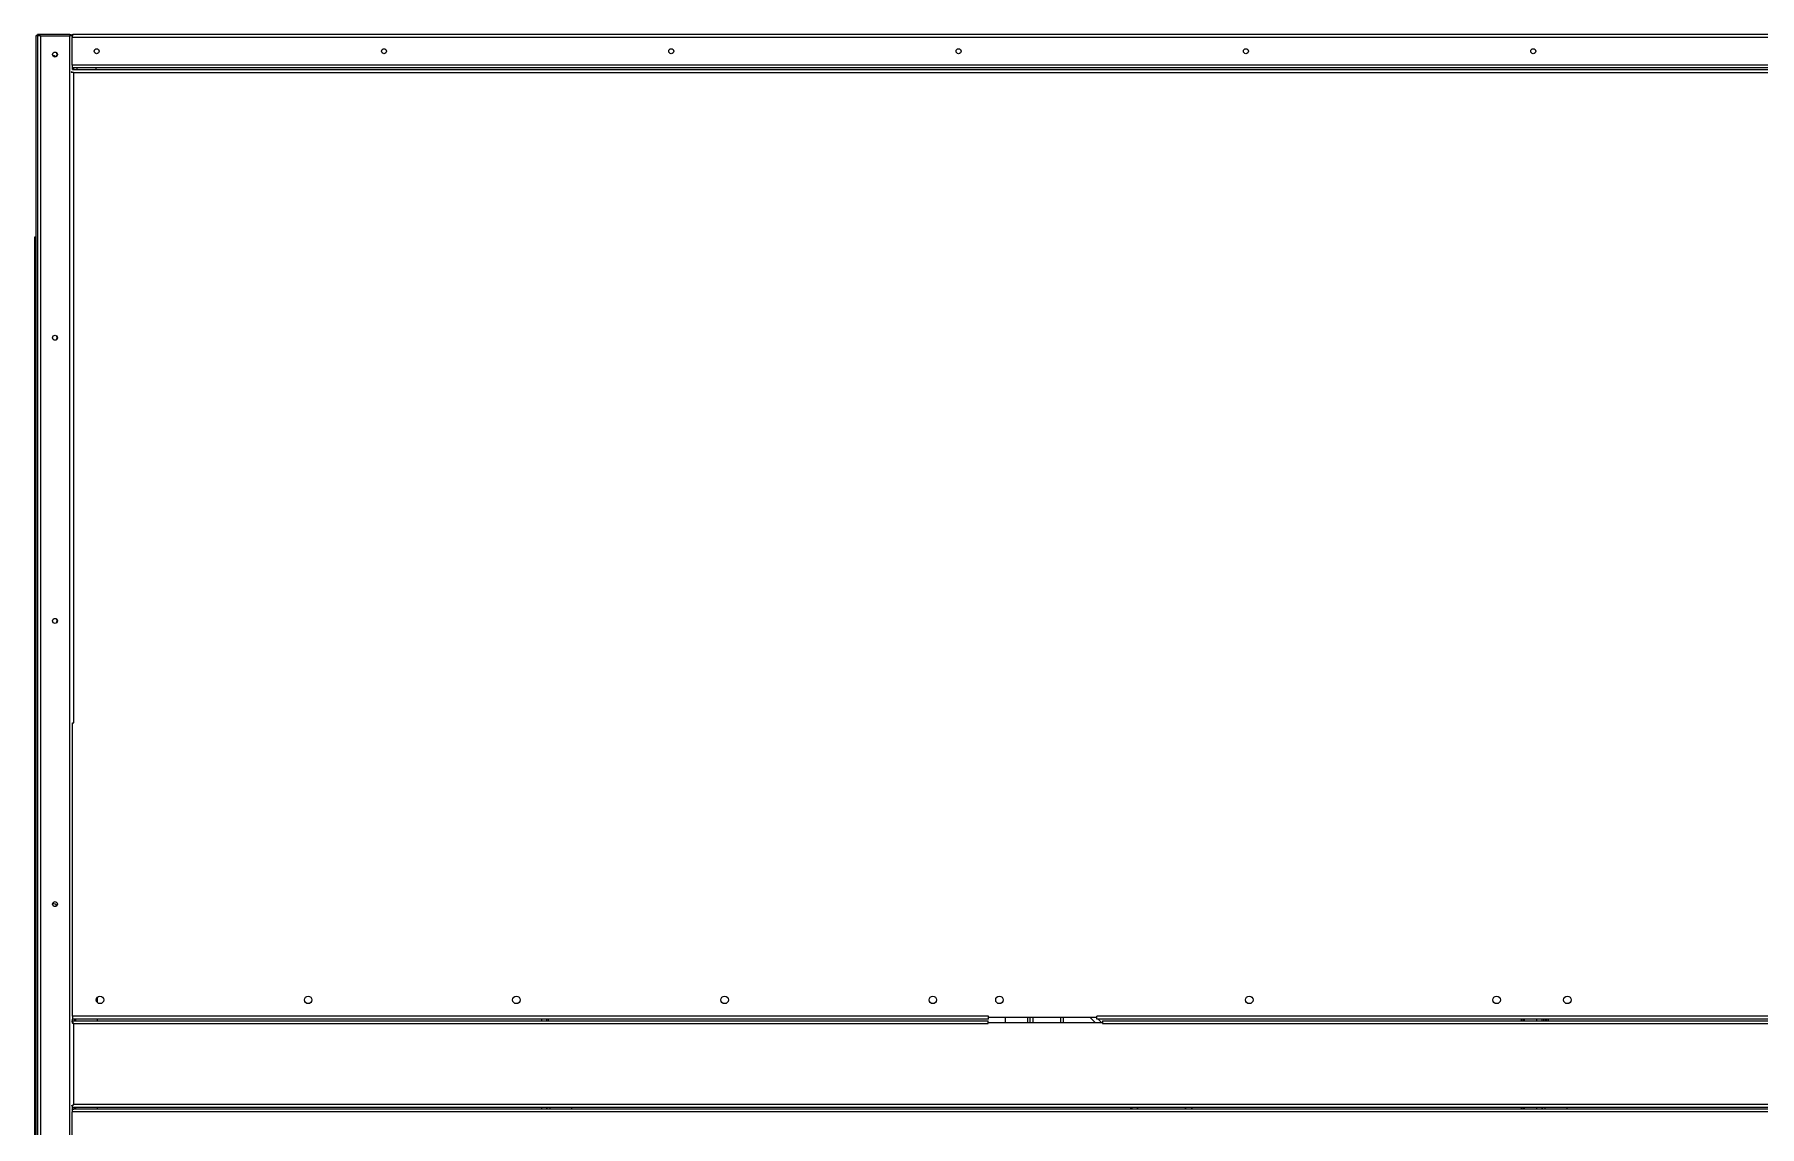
# Model space of a CAD drawing. Header units: millimetres. Extents: x -17070 to 48083, y -291348 to 45670.
# Drawn here: x 37286 to 39357, y 34746 to 36057 of the extents above; entities that cross this region are included whole.
import ezdxf

# ---------------------------------------------------------------- set-up
doc = ezdxf.new("R2010")
doc.units = ezdxf.units.MM

# ---------------------------------------------------------------- blocks, each defined once
blk = doc.blocks.new('2')
at = {"color": 7, "lineweight": 20}
for p, q in [((37287.4, 36055.6), (37287.4, 32611)), ((37289.4, 36055.6), (37289.4, 32611)), ((37292.8, 36055.6), (37292.8, 32611)), ((37328, 32611), (37328, 36055.6)), ((40839.7, 36053.9), (37331.1, 36053.9)), ((40838, 36057.3), (37332.8, 36057.3)), ((40839.7, 36020.7), (37331.1, 36020.7)), ((40839.7, 36017.3), (37331.4, 36017.3)), ((37331.4, 36015.3), (40839.7, 36015.3)), ((37332.8, 36011.9), (40838, 36011.9)), ((37285.8, 35813.9), (37285.8, 32960.7)), ((40839.7, 34763.9), (37331.1, 34763.9)), ((40839.7, 34769.3), (37331.4, 34769.3)), ((40838, 34772.7), (37332.8, 34772.7)), ((40838, 34767.3), (37332.8, 34767.3))]:
    blk.add_line(p, q, dxfattribs=at)
at = {"color": 7, "lineweight": 20, "ltscale": 0.000832692}
blk.add_line((37289.4, 36055.6), (37287.4, 36055.6), dxfattribs=at)
at = {"color": 7, "lineweight": 20, "ltscale": 0.00070809}
blk.add_line((37289.4, 36057.3), (37289.4, 36055.6), dxfattribs=at)
at = {"color": 7, "lineweight": 20, "ltscale": 0.000833107}
blk.add_line((37291.4, 36057.3), (37289.4, 36057.3), dxfattribs=at)
at = {"color": 7, "lineweight": 20, "ltscale": 0.001417}
for p, q in [((37292.8, 36055.6), (37289.4, 36055.6)), ((37331.1, 36020.7), (37331.1, 36017.3)), ((37331.4, 34878.7), (37331.4, 34875.3)), ((38561.4, 34875.3), (38561.4, 34878.7)), ((38568, 34873.3), (38568, 34869.9))]:
    blk.add_line(p, q, dxfattribs=at)
at = {"color": 7, "lineweight": 20, "ltscale": 0.000708333}
for p, q in [((37291.4, 36057.3), (37291.4, 36055.6)), ((37328, 36057.3), (37328, 36055.6))]:
    blk.add_line(p, q, dxfattribs=at)
at = {"color": 7, "lineweight": 20, "ltscale": 0.01525}
blk.add_line((37328, 36057.3), (37291.4, 36057.3), dxfattribs=at)
at = {"color": 7, "lineweight": 20, "ltscale": 0.014667}
for p, q in [((37292.8, 36055.6), (37328, 36055.6)), ((37331.1, 34728.7), (37331.1, 34763.9))]:
    blk.add_line(p, q, dxfattribs=at)
at = {"color": 7, "lineweight": 20, "ltscale": 0.001131}
for p, q in [((37330.7, 36055.6), (37328, 36055.6)), ((37331.1, 36056.6), (37331.1, 36053.9)), ((37331.1, 34766.6), (37331.1, 34763.9))]:
    blk.add_line(p, q, dxfattribs=at)
at = {"color": 7, "lineweight": 20, "ltscale": 0.000414935}
for q in [(37329.7, 36055.6), (37331.1, 36055.6)]:
    blk.add_line((37330.4, 36056.3), q, dxfattribs=at)
at = {"color": 7, "lineweight": 20, "ltscale": 0.013833}
blk.add_line((37331.1, 36020.7), (37331.1, 36053.9), dxfattribs=at)
at = {"color": 7, "lineweight": 20, "ltscale": 0.000833333}
for p, q in [((37331.4, 36015.3), (37331.4, 36017.3)), ((37333.1, 36015.3), (37333.1, 36017.3)), ((37336.4, 36017.3), (37336.4, 36015.3)), ((37333.4, 34875.3), (37333.4, 34873.3)), ((37334.8, 34875.3), (37334.8, 34873.3)), ((37361.4, 34873.3), (37361.4, 34875.3)), ((37894.8, 34873.3), (37894.8, 34875.3)), ((38431, 34871.3), (38431, 34873.3)), ((38431.4, 34875.3), (38431.4, 34877.3)), ((39071.4, 34873.3), (39071.4, 34875.3)), ((39073.4, 34873.3), (39073.4, 34875.3)), ((39074.8, 34873.3), (39074.8, 34875.3)), ((39089.8, 34873.3), (39089.8, 34875.3)), ((39100, 34873.3), (39100, 34875.3)), ((39101.4, 34875.3), (39101.4, 34873.3)), ((39103.4, 34875.3), (39103.4, 34873.3)), ((37361.4, 34767.3), (37361.4, 34769.3)), ((37894.8, 34767.3), (37894.8, 34769.3)), ((37901, 34769.3), (37901, 34767.3)), ((37901, 34767.3), (37901, 34769.3)), ((39071.4, 34767.3), (39071.4, 34769.3)), ((39073.4, 34767.3), (39073.4, 34769.3)), ((39074.8, 34767.3), (39074.8, 34769.3)), ((39089.8, 34767.3), (39089.8, 34769.3)), ((39096, 34769.3), (39096, 34767.3)), ((39096, 34767.3), (39096, 34769.3))]:
    blk.add_line(p, q, dxfattribs=at)
at = {"color": 7, "lineweight": 20, "ltscale": 0.325458}
blk.add_line((37332.8, 35230.8), (37332.8, 36011.9), dxfattribs=at)
at = {"color": 7, "lineweight": 20, "ltscale": 0.000832246}
blk.add_line((37359.4, 36017.3), (37359.4, 36015.3), dxfattribs=at)
at = {"color": 7, "lineweight": 20, "ltscale": 0.000128159}
blk.add_line((37359.4, 36015.3), (37359.4, 36015.6), dxfattribs=at)
at = {"color": 7, "lineweight": 20, "ltscale": 0.000664655}
blk.add_line((37287.4, 35813.9), (37285.8, 35813.9), dxfattribs=at)
at = {"color": 7, "lineweight": 20, "ltscale": 0.000583333}
for p, q in [((37331.4, 35230.8), (37332.8, 35230.8)), ((38431, 34869.9), (38431, 34871.3)), ((38431.4, 34877.3), (38431.4, 34878.7)), ((38561.4, 34877.3), (38561.4, 34878.7)), ((38568, 34871.3), (38568, 34869.9))]:
    blk.add_line(p, q, dxfattribs=at)
at = {"color": 7, "lineweight": 20, "ltscale": 0.146708}
blk.add_line((37331.4, 34878.7), (37331.4, 35230.8), dxfattribs=at)
at = {"color": 7, "lineweight": 20, "ltscale": 0.002795}
blk.add_line((37361.4, 34895), (37361.4, 34901.7), dxfattribs=at)
at = {"color": 7, "lineweight": 20, "ltscale": 0.000293404}
for p, q in [((37330.4, 34871.3), (37331.1, 34871.3)), ((37330.4, 34771.3), (37331.1, 34771.3))]:
    blk.add_line(p, q, dxfattribs=at)
at = {"color": 7, "lineweight": 20, "ltscale": 0.000562932}
for p, q in [((37331.1, 34872), (37331.1, 34873.3)), ((37331.1, 34770.7), (37331.1, 34769.3))]:
    blk.add_line(p, q, dxfattribs=at)
at = {"color": 7, "lineweight": 20, "ltscale": 0.000502197}
for p, q in [((37331.1, 34872), (37331.1, 34870.8)), ((37331.1, 34770.7), (37331.1, 34771.9))]:
    blk.add_line(p, q, dxfattribs=at)
at = {"color": 7, "lineweight": 20, "ltscale": 0.458333}
for p, q in [((38431.4, 34878.7), (37331.4, 34878.7)), ((38431.4, 34875.3), (37331.4, 34875.3))]:
    blk.add_line(p, q, dxfattribs=at)
at = {"color": 7, "lineweight": 20, "ltscale": 0.000833338}
blk.add_line((37331.4, 34873.3), (37331.4, 34875.3), dxfattribs=at)
at = {"color": 7, "lineweight": 20, "ltscale": 0.458167}
blk.add_line((37331.4, 34873.3), (38431, 34873.3), dxfattribs=at)
at = {"color": 7, "lineweight": 20, "ltscale": 0.457583}
blk.add_line((37332.8, 34869.9), (38431, 34869.9), dxfattribs=at)
at = {"color": 7, "lineweight": 20, "ltscale": 0.0405}
blk.add_line((37332.8, 34772.7), (37332.8, 34869.9), dxfattribs=at)
at = {"color": 7, "lineweight": 20, "ltscale": 0.000833334}
for p, q in [((37901, 34873.3), (37901, 34875.3)), ((37903, 34873.3), (37903, 34875.3)), ((39096, 34873.3), (39096, 34875.3)), ((39098, 34873.3), (39098, 34875.3))]:
    blk.add_line(p, q, dxfattribs=at)
at = {"color": 7, "lineweight": 20, "ltscale": 0.057083}
blk.add_line((38431, 34871.3), (38568, 34871.3), dxfattribs=at)
at = {"color": 7, "lineweight": 20, "ltscale": 0.054167}
blk.add_line((38561.4, 34877.3), (38431.4, 34877.3), dxfattribs=at)
at = {"color": 7, "lineweight": 20, "ltscale": 0.0025}
for p, q in [((38451.4, 34877.3), (38451.4, 34871.3)), ((38478.6, 34871.3), (38478.6, 34877.3)), ((38481.4, 34871.3), (38481.4, 34877.3)), ((38481.4, 34871.3), (38481.4, 34877.3)), ((38484.8, 34871.3), (38484.8, 34877.3)), ((38518, 34871.3), (38518, 34877.3)), ((38521.4, 34871.3), (38521.4, 34877.3))]:
    blk.add_line(p, q, dxfattribs=at)
at = {"color": 7, "lineweight": 20, "ltscale": 0.00363}
blk.add_line((38553.2, 34877.3), (38559.5, 34871.3), dxfattribs=at)
at = {"color": 7, "lineweight": 20, "ltscale": 0.000338994}
blk.add_line((38560.8, 34877.3), (38561.4, 34876.8), dxfattribs=at)
at = {"color": 7, "lineweight": 20, "ltscale": 0.43625}
for p, q in [((39608.4, 34878.7), (38561.4, 34878.7)), ((39608.4, 34875.3), (38561.4, 34875.3))]:
    blk.add_line(p, q, dxfattribs=at)
at = {"color": 7, "lineweight": 20, "ltscale": 0.00242}
blk.add_line((38562.9, 34875.3), (38567.1, 34871.3), dxfattribs=at)
at = {"color": 7, "lineweight": 20, "ltscale": 0.430417}
for p, q in [((38568, 34873.3), (39601, 34873.3)), ((38568, 34869.9), (39601, 34869.9))]:
    blk.add_line(p, q, dxfattribs=at)
at = {"color": 7, "lineweight": 20, "ltscale": 0.000959065}
blk.add_line((37331.4, 34767), (37331.4, 34769.3), dxfattribs=at)
at = {"color": 7, "lineweight": 20, "ltscale": 0.000833687}
blk.add_line((37333.4, 34769.3), (37333.4, 34767.3), dxfattribs=at)
at = {"color": 7, "lineweight": 20, "ltscale": 0.000833588}
blk.add_line((37334.8, 34769.3), (37334.8, 34767.3), dxfattribs=at)
at = {"color": 7, "lineweight": 20, "ltscale": 0.000833638}
for p, q in [((37904.4, 34769.3), (37904.4, 34767.3)), ((37931, 34767.3), (37931, 34769.3)), ((39099.4, 34769.3), (39099.4, 34767.3)), ((39126, 34767.3), (39126, 34769.3))]:
    blk.add_line(p, q, dxfattribs=at)
at = {"color": 7, "lineweight": 20, "ltscale": 0.00121}
for p, q in [((38603.5, 34767.3), (38601.4, 34769.3)), ((38604, 34767.3), (38601.9, 34769.3)), ((38611.5, 34767.3), (38609.4, 34769.3))]:
    blk.add_line(p, q, dxfattribs=at)
at = {"color": 7, "lineweight": 20, "ltscale": 0.001211}
for p, q in [((38666.9, 34769.3), (38669.1, 34767.3)), ((38674.5, 34769.3), (38676.6, 34767.3))]:
    blk.add_line(p, q, dxfattribs=at)
at = {"color": 7, "lineweight": 20}
for centre, radius in [((37310.4, 36033.3), 3), ((37360.4, 36037.3), 3), ((37705.4, 36037.3), 3), ((38050.4, 36037.3), 3), ((38395.4, 36037.3), 3), ((38740.4, 36037.3), 3), ((39085.4, 36037.3), 3), ((37310.4, 35693.3), 3), ((37310.4, 35353.3), 3), ((37310.4, 35013.3), 3), ((37364.4, 34898.3), 4.5), ((37614.4, 34898.3), 4.5), ((37864.4, 34898.3), 4.5), ((38114.4, 34898.3), 4.5), ((38364.4, 34898.3), 4.5), ((38444.4, 34898.3), 4.5), ((38744.4, 34898.3), 4.5), ((39041.4, 34898.3), 4.5), ((39126.4, 34898.3), 4.5)]:
    blk.add_circle(centre, radius, dxfattribs=at)
for centre, radius, start, end in [((37290.8, 36053.9), 3.4, 114.316, 150), ((37292.8, 36053.9), 3.4, 114.316, 150), ((37328, 36053.9), 3.4, 45.0002, 90), ((37332.8, 36053.9), 3.4, 90, 150), ((37327.5, 36053.1), 4.06, 28.4276, 38.3657), ((37308.4, 36027.3), 4.5, 45.7719, 97.3652), ((37308.4, 36033.3), 4.5, 327.9394, 32.0941), ((37212.1, 35538.3), 488.7, 75.7093, 76.084), ((37332.8, 36020.7), 3.4, 269.7663, 270), ((37308.4, 35693.3), 4.5, 327.9394, 32.0941), ((37308.4, 35353.3), 4.5, 327.9394, 32.0941), ((37308.4, 35009.3), 4.5, 24.3683, 102.51), ((37332.8, 34763.9), 3.4, 90, 135.0002)]:
    blk.add_arc(centre, radius, start, end, dxfattribs=at)
for points in [[(37331.1, 36056.6), (37331.4, 36056.9), (37331.7, 36057.1), (37332.1, 36057.3), (37332.4, 36057.3), (37332.8, 36057.3)], [(37330.4, 34871.3), (37330.7, 34871), (37331.2, 34870.8), (37331.7, 34870.5), (37332.2, 34870.2), (37332.8, 34869.9)], [(37331.1, 34872), (37331.4, 34871.6), (37331.7, 34871.2), (37332.1, 34870.8), (37332.4, 34870.4), (37332.8, 34869.9)], [(37330.4, 34771.3), (37330.7, 34771.6), (37331.2, 34771.9), (37331.7, 34772.2), (37332.2, 34772.5), (37332.8, 34772.7)], [(37331.1, 34770.7), (37331.4, 34771), (37331.7, 34771.4), (37332.1, 34771.9), (37332.4, 34772.3), (37332.8, 34772.7)], [(37331.1, 34766.6), (37331.4, 34766.9), (37331.7, 34767.1), (37332.1, 34767.3), (37332.4, 34767.3), (37332.8, 34767.3)]]:
    blk.add_open_spline(points, degree=5, dxfattribs=at)
blk.add_open_spline([(37329.7, 36012.3), (37329.9, 36012.3), (37330.2, 36012.2), (37330.5, 36012.2), (37331.1, 36012.1), (37331.8, 36012), (37332.1, 36012), (37332.4, 36012), (37332.8, 36011.9)], degree=5, knots=[0, 0, 0, 0, 0, 0, 2.806393, 2.806393, 2.806393, 5.038248, 5.038248, 5.038248, 5.038248, 5.038248, 5.038248], dxfattribs=at)

msp = doc.modelspace()

# ---------------------------------------------------------------- block references
msp.add_blockref('2', (0, 0))

doc.saveas('drawing.dxf')
